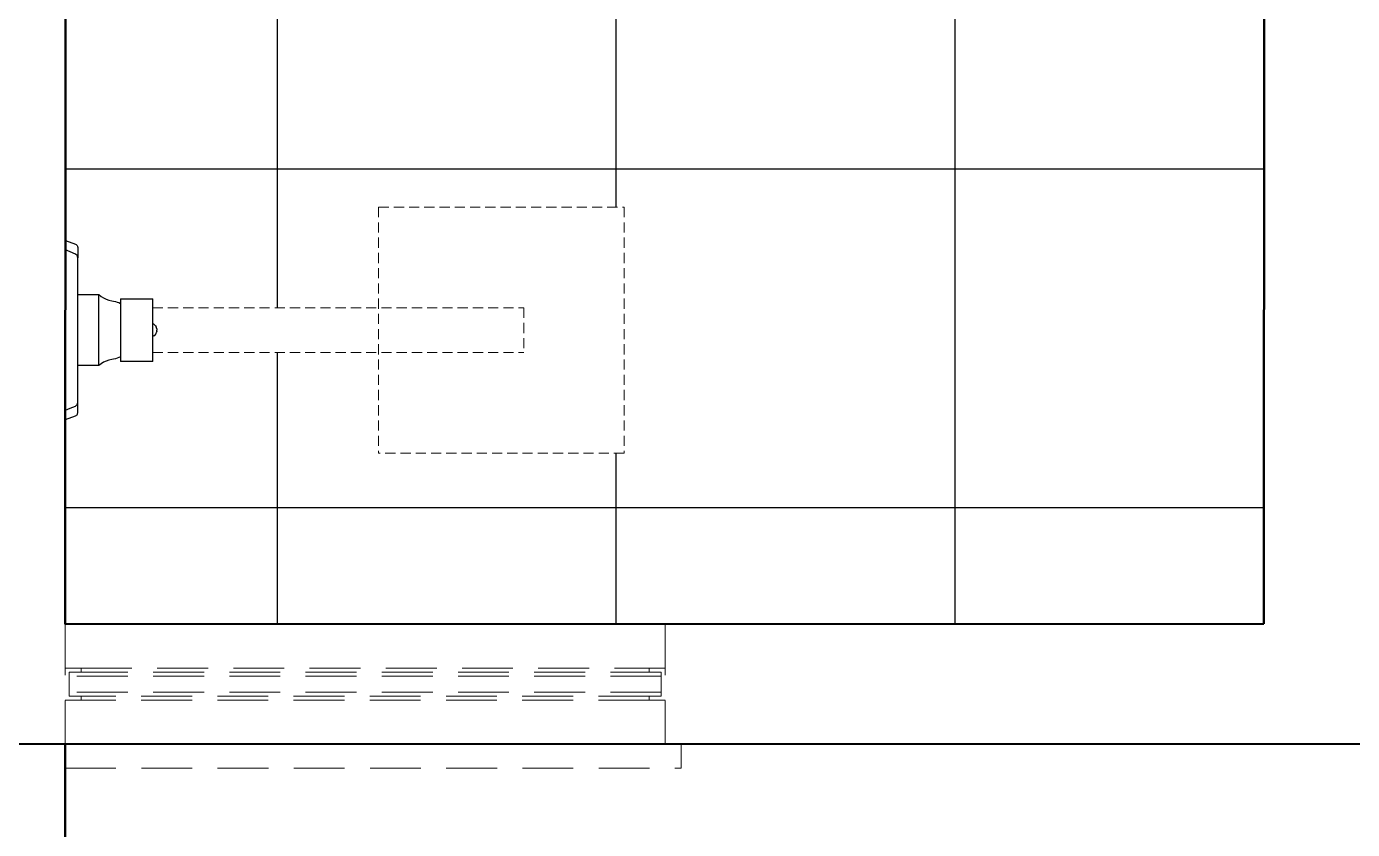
# Model space of a CAD drawing. Header units: centimetres. Extents: x -48696 to 156237, y -5617 to 29024.
# Drawn here: x -13092.6 to -12926.9, y 14287.9 to 14388.3 of the extents above; entities that cross this region are included whole.
import ezdxf

# ---------------------------------------------------------------- set-up
doc = ezdxf.new("R2010")
doc.units = ezdxf.units.CM
doc.linetypes.add('HIDDEN', pattern=[9.525, 6.35, -3.175])
doc.layers.add('Hachuria - Moveis', color=1, linetype='Continuous')
doc.layers.add('Piso', color=55, linetype='Continuous')
for name, color, linetype, lineweight in [('Parede Baixa', 5, 'Continuous', 50), ('Projeção Janela', 15, 'HIDDEN', 9), ('Projeção Viga', 1, 'HIDDEN', 9)]:
    doc.layers.add(name, color=color, linetype=linetype, lineweight=lineweight)

msp = doc.modelspace()

# ---------------------------------------------------------------- hatches: boundary and pattern name
at = {"layer": 'Piso'}
h = msp.add_hatch(dxfattribs=at)
h.set_pattern_fill('ANSI37', color=256, scale=13.333333, angle=45)
h.set_pattern_definition([(90, (5480.73, -3367.213), (-42.33333, 2e-14), []), (180, (5480.73, -3367.213), (-2e-14, -42.33333), [])])
h.paths.add_polyline_path([(-12937.99445, 14313.57475), (-13087.78039, 14313.52818), (-13087.75893, 14339.12057), (-13086.06218, 14339.03706), (-13086.21793, 14345.88526), (-13083.58652, 14345.88526), (-13076.83896, 14346.39357), (-13076.83896, 14347.52057), (-13048.61262, 14347.52057), (-13048.61262, 14334.9489), (-13017.93074, 14334.9489), (-13017.93074, 14365.69224), (-13048.61262, 14365.69224), (-13048.61262, 14353.12057), (-13076.83896, 14353.12057), (-13076.83896, 14354.24757), (-13080.84877, 14354.24757), (-13083.58652, 14354.75588), (-13086.21793, 14354.75588), (-13086.26036, 14361.5593), (-13087.75238, 14361.56017), (-13087.79683, 14393.54395), (-12937.94779, 14393.57476)])
h.paths.add_polyline_path([(-12937.94371, 14400.57476), (-13087.72964, 14400.54397), (-13087.72964, 14403.52722), (-13083.4999, 14403.52722), (-13083.4999, 14405.32683), (-13082.50635, 14405.62652), (-13082.23122, 14423.36513), (-13084.60047, 14423.40188), (-13085.80529, 14421.30052), (-13084.31367, 14420.4453), (-13083.4999, 14407.79389), (-13087.72541, 14407.79636), (-13087.70718, 14439.04928), (-13084.26459, 14439.04928), (-13084.26459, 14440.89998), (-13082.40115, 14440.89998), (-13082.40115, 14442.80677), (-13080.36586, 14442.80677), (-13080.36586, 14425.43759), (-13021.14763, 14426.13282), (-13021.14763, 14446.86308), (-13023.69233, 14463.57722), (-13041.17218, 14467.13162), (-13080.36586, 14464.44261), (-13080.36586, 14447.07343), (-13082.5025, 14447.07343), (-13082.5025, 14448.97043), (-13084.42469, 14449.19548), (-13084.51767, 14450.72475), (-13087.70037, 14450.72475), (-13087.68078, 14465.72113), (-13086.67623, 14465.11919), (-13085.24137, 14465.11919), (-13085.53098, 14466.6844), (-13082.71596, 14466.67068), (-13082.72939, 14463.91475), (-13081.33711, 14464.11318), (-13081.10084, 14466.51247), (-13080.67037, 14466.65959), (-13080.11105, 14470.90493), (-13077.61769, 14471.48413), (-13077.61769, 14476.85671), (-13077.61769, 14477.85959), (-13037.68454, 14477.85959), (-13037.64154, 14551.58544), (-13032.33398, 14551.58544), (-13032.33398, 14556.58544), (-12950.33295, 14556.77376), (-12950.32565, 14553.59765), (-12953.32565, 14553.59076), (-12953.15915, 14481.09095), (-12956.65914, 14481.08291), (-12956.6063, 14484.36317), (-12962.3686, 14483.8856), (-12962.3686, 14477.61076), (-12956.94332, 14474.61595), (-12956.29042, 14478.58375), (-12953.1534, 14478.58375), (-12953.14423, 14474.59097), (-12950.14423, 14474.59786), (-12950.15342, 14478.59785), (-12946.65343, 14478.60588), (-12946.64621, 14475.46396), (-12942.64466, 14475.46396), (-12941.08587, 14478.07029), (-12941.08587, 14481.72332), (-12942.7351, 14484.28189), (-12947.08174, 14484.28189), (-12946.65917, 14481.10588), (-12950.15916, 14481.09784), (-12950.32106, 14551.59765), (-12940.32108, 14551.59971), (-12940.32149, 14553.59702), (-12937.85446, 14553.60538)])

# ---------------------------------------------------------------- linework, layer by layer
at = {"layer": 'Hachuria - Moveis'}
for p, q in [((-13087.75893, 14361.52057), (-13086.48393, 14361.05594)), ((-13087.75893, 14361.52057), (-13087.75893, 14339.12057)), ((-13087.15276, 14360.10302), (-13087.75893, 14360.34138)), ((-13086.48393, 14359.81804), (-13087.15276, 14360.10302)), ((-13086.48393, 14361.05594), (-13086.41509, 14361.02118)), ((-13086.41509, 14361.02118), (-13086.35093, 14360.96944)), ((-13086.35093, 14360.96944), (-13086.29584, 14360.90425)), ((-13086.29584, 14360.90425), (-13086.25357, 14360.83005)), ((-13086.25357, 14360.83005), (-13086.227, 14360.75189)), ((-13086.227, 14360.75189), (-13086.21793, 14360.67512)), ((-13086.21793, 14360.67512), (-13086.21793, 14359.37279)), ((-13086.29584, 14359.64069), (-13086.48393, 14359.81804)), ((-13086.25357, 14359.55393), (-13086.29584, 14359.64069)), ((-13086.227, 14359.46255), (-13086.25357, 14359.55393)), ((-13086.21793, 14359.37279), (-13086.227, 14359.46255)), ((-13086.21793, 14354.75588), (-13086.21793, 14359.37279)), ((-13086.21793, 14354.75588), (-13083.58652, 14354.75588)), ((-13086.21793, 14345.88526), (-13086.21793, 14354.75588)), ((-13083.58652, 14354.75588), (-13083.29277, 14354.53479)), ((-13083.58652, 14345.88526), (-13083.58652, 14354.75588)), ((-13083.29277, 14354.53479), (-13082.98235, 14354.34844)), ((-13082.98235, 14354.34844), (-13082.65609, 14354.19756)), ((-13082.65609, 14354.19756), (-13082.31396, 14354.08042)), ((-13082.31396, 14354.08042), (-13081.95555, 14353.99876)), ((-13081.95555, 14353.99876), (-13081.72746, 14353.95356)), ((-13081.72746, 14353.95356), (-13081.50274, 14353.89724)), ((-13081.50274, 14353.89724), (-13081.28139, 14353.82989)), ((-13081.28139, 14353.82989), (-13081.06338, 14353.75151)), ((-13081.06338, 14353.75151), (-13080.84877, 14353.66202)), ((-13080.84877, 14354.24757), (-13076.83896, 14354.24757)), ((-13080.84877, 14354.24757), (-13080.84877, 14353.66202)), ((-13080.84877, 14353.66202), (-13080.84877, 14346.97912)), ((-13076.83896, 14351.13119), (-13076.83896, 14354.24757)), ((-13076.81954, 14351.12314), (-13076.83896, 14351.13119)), ((-13076.83896, 14349.50996), (-13076.83896, 14351.13119)), ((-13076.69902, 14351.04929), (-13076.81954, 14351.12314)), ((-13076.69902, 14351.04929), (-13076.59155, 14350.9575)), ((-13076.49975, 14350.85002), (-13076.59155, 14350.9575)), ((-13076.49975, 14350.85002), (-13076.4259, 14350.7295)), ((-13076.49975, 14349.79112), (-13076.4259, 14349.91164)), ((-13076.37181, 14350.59892), (-13076.4259, 14350.7295)), ((-13076.4259, 14349.91164), (-13076.37181, 14350.04222)), ((-13076.33881, 14350.46148), (-13076.37181, 14350.59892)), ((-13076.33881, 14350.17966), (-13076.37181, 14350.04222)), ((-13076.33881, 14350.46148), (-13076.32772, 14350.32057)), ((-13076.33881, 14350.17966), (-13076.32772, 14350.32057)), ((-13076.83896, 14349.50996), (-13076.81954, 14349.518)), ((-13076.83896, 14346.39357), (-13076.83896, 14349.50996)), ((-13076.69902, 14349.59185), (-13076.81954, 14349.518)), ((-13076.69902, 14349.59185), (-13076.59155, 14349.68365)), ((-13076.49975, 14349.79112), (-13076.59155, 14349.68365)), ((-13081.95555, 14346.64238), (-13082.31401, 14346.5607)), ((-13081.72746, 14346.68758), (-13081.95555, 14346.64238)), ((-13081.50274, 14346.7439), (-13081.72746, 14346.68758)), ((-13081.28139, 14346.81125), (-13081.50274, 14346.7439)), ((-13081.06338, 14346.88963), (-13081.28139, 14346.81125)), ((-13080.84877, 14346.97912), (-13081.06338, 14346.88963)), ((-13080.84877, 14346.97912), (-13080.84877, 14346.39357)), ((-13083.58652, 14345.88526), (-13086.21793, 14345.88526)), ((-13086.21793, 14341.26836), (-13086.21793, 14345.88526)), ((-13083.29281, 14346.10632), (-13083.58652, 14345.88526)), ((-13082.98252, 14346.29204), (-13083.29281, 14346.10632)), ((-13082.65628, 14346.4435), (-13082.98252, 14346.29204)), ((-13082.31401, 14346.5607), (-13082.65628, 14346.4435)), ((-13076.83896, 14346.39357), (-13080.84877, 14346.39357)), ((-13087.75893, 14340.29976), (-13087.15276, 14340.53812)), ((-13087.15276, 14340.53812), (-13086.48393, 14340.8231)), ((-13086.48393, 14340.8231), (-13086.29584, 14341.00046)), ((-13086.29584, 14341.00046), (-13086.25357, 14341.08721)), ((-13086.25357, 14341.08721), (-13086.227, 14341.17859)), ((-13086.227, 14341.17859), (-13086.21793, 14341.26836)), ((-13086.227, 14339.88925), (-13086.21793, 14339.96602)), ((-13086.21793, 14339.96602), (-13086.21793, 14341.26836)), ((-13087.75893, 14339.12057), (-13086.48393, 14339.5852)), ((-13086.48393, 14339.5852), (-13086.41509, 14339.61997)), ((-13086.41509, 14339.61997), (-13086.35093, 14339.6717)), ((-13086.35093, 14339.6717), (-13086.29584, 14339.73689)), ((-13086.29584, 14339.73689), (-13086.25357, 14339.81109)), ((-13086.25357, 14339.81109), (-13086.227, 14339.88925))]:
    msp.add_line(p, q, dxfattribs=at)
at = {"layer": 'Parede Baixa'}
for p, q in [((-13087.78039, 14313.52818), (-13087.64038, 14553.57458)), ((-12937.99445, 14313.57475), (-12937.85446, 14553.60538)), ((-13087.78038, 14313.54395), (-12937.99445, 14313.57475)), ((-12872.88034, 14298.5748), (-13112.41819, 14298.53833))]:
    msp.add_line(p, q, dxfattribs=at)
at = {"layer": 'Parede Baixa', "color": 4}
msp.add_line((-13087.97486, 13980.09934), (-13087.78914, 14298.52817), dxfattribs=at)
at = {"layer": 'Projeção Janela', "linetype": 'HIDDEN', "ltscale": 0.2}
for p, q in [((-13048.61262, 14365.69224), (-13017.93074, 14365.69224)), ((-13048.61262, 14365.69224), (-13048.61262, 14334.9489)), ((-13017.93074, 14365.69224), (-13017.93074, 14334.9489)), ((-13076.83896, 14353.12057), (-13030.47168, 14353.12057)), ((-13030.47168, 14353.12057), (-13030.47168, 14347.52057)), ((-13076.83896, 14347.52057), (-13030.47168, 14347.52057)), ((-13017.93074, 14334.9489), (-13048.61262, 14334.9489))]:
    msp.add_line(p, q, dxfattribs=at)
at = {"layer": 'Projeção Viga'}
for p, q in [((-13087.78039, 14313.52818), (-13087.78039, 14298.52818)), ((-13012.78039, 14313.52818), (-13012.78039, 14298.52818)), ((-13087.78039, 14308.02818), (-13085.78039, 14308.02818)), ((-13087.28039, 14307.52818), (-13087.28039, 14304.52818)), ((-13087.28039, 14307.52818), (-13085.78039, 14307.52818)), ((-13013.28039, 14307.02818), (-13087.28039, 14307.02818)), ((-13085.78039, 14307.52818), (-13085.78039, 14308.02818)), ((-13012.78039, 14308.02818), (-13085.78039, 14308.02818)), ((-13013.28039, 14307.52818), (-13085.78039, 14307.52818)), ((-13014.78039, 14308.02818), (-13014.78039, 14307.52818)), ((-13013.28039, 14307.52818), (-13013.28039, 14304.52818)), ((-13087.78039, 14304.02818), (-13085.78039, 14304.02818)), ((-13013.28039, 14305.02818), (-13087.28039, 14305.02818)), ((-13087.28039, 14304.52818), (-13085.78039, 14304.52818)), ((-13085.78039, 14304.52818), (-13085.78039, 14304.02818)), ((-13014.78039, 14304.52818), (-13085.78039, 14304.52818)), ((-13014.78039, 14304.02818), (-13085.78039, 14304.02818)), ((-13013.28039, 14304.52818), (-13014.78039, 14304.52818)), ((-13014.78039, 14304.52818), (-13014.78039, 14304.02818)), ((-13012.78039, 14304.02818), (-13014.78039, 14304.02818)), ((-13010.78039, 14298.52818), (-13010.78039, 14295.52818)), ((-13087.78039, 14295.52818), (-13010.78039, 14295.52818))]:
    msp.add_line(p, q, dxfattribs=at)

doc.saveas('drawing.dxf')
